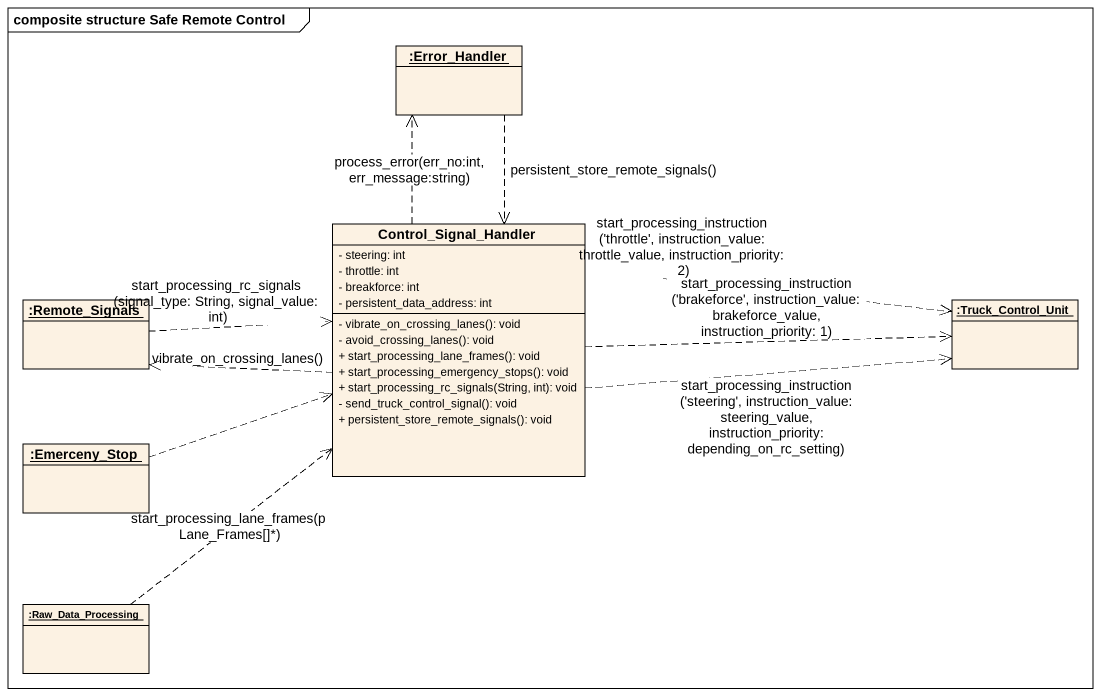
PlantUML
@startuml
mainframe composite structure Safe Remote Control
hide circle
hide empty members
skinparam classAttributeIconSize 0
object ":Error_Handler" as Error_Handler
class Control_Signal_Handler {
  - steering: int
  - throttle: int
  - breakforce: int
  - persistent_data_address: int
  - vibrate_on_crossing_lanes(): void
  - avoid_crossing_lanes(): void
  + start_processing_lane_frames(): void
  + start_processing_emergency_stops(): void
  + start_processing_rc_signals(String, int): void
  - send_truck_control_signal(): void
  + persistent_store_remote_signals(): void
}
object ":Remote_Signals" as Remote_Signals
object ":Truck_Control_Unit" as Truck_Control_Unit
object ":Emerceny_Stop" as Emerceny_Stop
object ":Raw_Data_Processing" as Raw_Data_Processing
Error_Handler ..> Control_Signal_Handler : persistent_store_remote_signals()
Control_Signal_Handler .up.> Error_Handler : process_error(err_no:int, err_message:string)
Control_Signal_Handler .left.> Remote_Signals : vibrate_on_crossing_lanes()
Control_Signal_Handler .right.> Truck_Control_Unit : start_processing_instruction ('brakeforce', instruction_value: brakeforce_value, instruction_priority: 1)
Control_Signal_Handler .right.> Truck_Control_Unit : start_processing_instruction ('steering', instruction_value: steering_value, instruction_priority: depending_on_rc_setting)
Control_Signal_Handler .right.> Truck_Control_Unit : start_processing_instruction ('throttle', instruction_value: throttle_value, instruction_priority: 2)
Remote_Signals .right.> Control_Signal_Handler : start_processing_rc_signals (signal_type: String, signal_value: int)
Emerceny_Stop .right.> Control_Signal_Handler
Raw_Data_Processing .up.> Control_Signal_Handler : start_processing_lane_frames(pLane_Frames[]*)
@enduml
